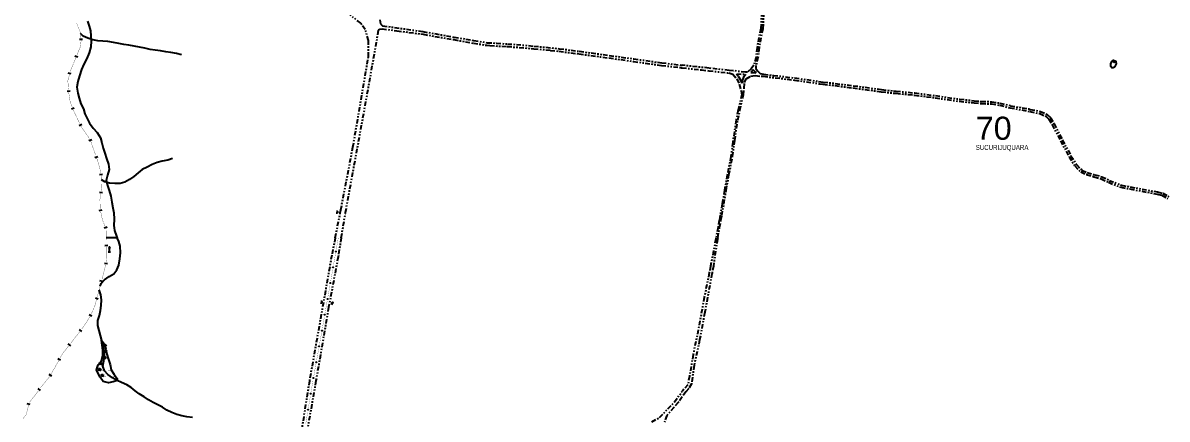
# Model space of a CAD drawing. Extents: x 211453 to 215163, y 4877397 to 4881305.
# Drawn here: x 212096 to 213237, y 4878878 to 4879273 of the extents above; entities that cross this region are included whole.
import ezdxf

# ---------------------------------------------------------------- set-up
doc = ezdxf.new("R2010")
doc.units = 0
doc.header["$LTSCALE"] = 1.5
doc.header["$MEASUREMENT"] = 0
for name, pattern in [('TRACO_00', [10, -10]), ('TRACO_13', [8, 5, -1, 1, -1]), ('TRACO_25', [8, 3, -1, 1, -1, 1, -1])]:
    doc.linetypes.add(name, pattern=pattern)
for name, color, linetype in [('HD-ALAGADO-BREJO', 170, 'CONTINUOUS'), ('HD-CURSO-INTER', 170, 'CONTINUOUS'), ('HD-HACH-HIDROG', 160, 'CONTINUOUS'), ('HD-LAGOS-PERENE', 170, 'CONTINUOUS'), ('HD-TXT-PERENE', 170, 'CONTINUOUS'), ('LM-LIM-SETORES-BAIRROS', 250, 'CONTINUOUS'), ('LM-TXT-LSB', 7, 'CONTINUOUS'), ('SV-EIXO-RUA-N-PAV', 6, 'CONTINUOUS'), ('SV-PONTE-BUEIRO', 251, 'CONTINUOUS'), ('SV-RUA-NAO-PAV', 7, 'CONTINUOUS')]:
    doc.layers.add(name, color=color, linetype=linetype)
doc.styles.add('ARIAL', font='ARIAL.SHX')
doc.styles.add('SWIS', font='swissko.ttf')

# ---------------------------------------------------------------- blocks, each defined once
blk = doc.blocks.new('COD035', base_point=(212390.061183, 4880219.475751))
at = {"layer": 'HD-TXT-PERENE'}
for p, q in [((212390.061183, 4880219.881482), (212391.561183, 4880219.881482)), ((212390.061183, 4880219.481482), (212396.061183, 4880219.481482)), ((212390.061183, 4880219.081482), (212391.561183, 4880219.081482))]:
    blk.add_line(p, q, dxfattribs=at)
blk.add_lwpolyline([(212394.261183, 4880218.881482), (212396.061183, 4880219.481482), (212394.261183, 4880220.081482)], dxfattribs=at)
blk = doc.blocks.new('*X2')
at = {"layer": 'HD-HACH-HIDROG', "const_width": 0.13}
for points in [[(213180.526186, 4879232.408774), (213185.598257, 4879232.408824)], [(213180.578819, 4879230.408741), (213184.850619, 4879230.408784)], [(213181.245584, 4879234.408814), (213185.446264, 4879234.408856)]]:
    blk.add_lwpolyline(points, dxfattribs=at)
blk = doc.blocks.new('*X3')
at = {"layer": 'HD-ALAGADO-BREJO', "const_width": 0.13}
for points in [[(212174.334322, 4878956.476755), (212174.695968, 4878956.476759)], [(212175.155623, 4878950.47673), (212176.155623, 4878950.477002)], [(212175.585675, 4878944.476702), (212176.585675, 4878944.476934)], [(212176.155623, 4878950.477002), (212177.155623, 4878950.477274)], [(212176.585675, 4878944.476934), (212178.585675, 4878944.477398)], [(212177.155623, 4878950.477274), (212177.87039, 4878950.476758)], [(212178.585675, 4878944.477398), (212179.307988, 4878944.476739)], [(212170.816612, 4878932.476588), (212171.816612, 4878932.476718)], [(212171.816612, 4878932.476718), (212176.816612, 4878932.477367)], [(212174.755376, 4878938.47666), (212175.755376, 4878938.47684)], [(212175.755376, 4878938.47684), (212180.755376, 4878938.477739)], [(212181.816612, 4878932.478016), (212182.759586, 4878932.476708)], [(212169.753786, 4878926.476544), (212170.753786, 4878926.476661)], [(212170.753786, 4878926.476661), (212175.753786, 4878926.477245)], [(212172.676646, 4878920.476541), (212173.676646, 4878920.476653)], [(212173.676646, 4878920.476653), (212178.676646, 4878920.477217)], [(212180.753786, 4878926.477829), (212183.753786, 4878926.47818)], [(212183.676646, 4878920.47778), (212187.676646, 4878920.478231)], [(212183.753786, 4878926.47818), (212184.517702, 4878926.476692)], [(212187.676646, 4878920.478231), (212188.559519, 4878920.4767)]]:
    blk.add_lwpolyline(points, dxfattribs=at)
at = {"layer": 'HD-ALAGADO-BREJO'}
for points in [[(212177.655623, 4878950.47741), (212176.155012, 4878952.727002)], [(212178.085675, 4878944.477282), (212176.585153, 4878946.726934)], [(212177.655623, 4878950.47741), (212177.654808, 4878953.477409)], [(212177.655623, 4878950.47741), (212179.155012, 4878952.727817)], [(212178.085675, 4878944.477282), (212178.084979, 4878947.477282)], [(212178.085675, 4878944.477282), (212179.585153, 4878946.72763)], [(212173.316612, 4878932.476913), (212171.81632, 4878934.726718)], [(212173.316612, 4878932.476913), (212173.316223, 4878935.476913)], [(212173.316612, 4878932.476913), (212174.81632, 4878934.727107)], [(212177.255376, 4878938.47711), (212175.754971, 4878940.72684)], [(212177.255376, 4878938.47711), (212177.254836, 4878941.47711)], [(212177.255376, 4878938.47711), (212178.754971, 4878940.72738)], [(212172.253786, 4878926.476837), (212170.753523, 4878928.726661)], [(212172.253786, 4878926.476837), (212172.253435, 4878929.476837)], [(212172.253786, 4878926.476837), (212173.753523, 4878928.727012)], [(212175.176646, 4878920.476822), (212173.676393, 4878922.726653)], [(212175.176646, 4878920.476822), (212175.176308, 4878923.476822)], [(212175.176646, 4878920.476822), (212176.676393, 4878922.726991)]]:
    blk.add_lwpolyline(points, dxfattribs=at)
blk = doc.blocks.new('COD120', base_point=(212409.649267, 4879084.643205))
at = {"layer": 'SV-PONTE-BUEIRO'}
blk.add_lwpolyline([(212408.649267, 4879083.243205), (212408.649267, 4879083.826538), (212408.649267, 4879083.914038), (212408.732601, 4879084.147372), (212408.899267, 4879084.409872), (212409.149267, 4879084.555705), (212409.482601, 4879084.643205), (212409.815934, 4879084.643205), (212410.149267, 4879084.555705), (212410.399267, 4879084.409872), (212410.565934, 4879084.147372), (212410.649267, 4879083.914038), (212410.649267, 4879083.826538), (212410.649267, 4879083.243205)], dxfattribs=at)

msp = doc.modelspace()

# ---------------------------------------------------------------- linework, layer by layer
at = {"layer": 'HD-ALAGADO-BREJO', "linetype": 'TRACO_00'}
for points in [[(212160.256846, 4879274.941432, 6.731664), (212161.807212, 4879270.126661, 6.69107), (212163.107944, 4879265.251662, 6.69107), (212163.679709, 4879260.26595, 6.69107), (212163.762222, 4879255.099836, 6.69107), (212163.465521, 4879249.383714, 6.69107), (212161.890656, 4879243.426375, 6.69107), (212159.566552, 4879237.947867, 6.69107), (212156.603471, 4879232.138905, 6.69107), (212154.229302, 4879226.920152, 6.69107), (212152.215229, 4879220.562628, 6.69107), (212150.680173, 4879214.875134, 6.69107), (212149.634467, 4879209.178181, 6.69107), (212150.526295, 4879203.223529, 6.741813), (212151.976912, 4879198.178818, 6.741813), (212153.717349, 4879192.724724, 6.823002), (212156.286487, 4879187.641261, 6.823002), (212157.467476, 4879182.576271, 6.823002), (212159.956518, 4879177.892427, 6.823002), (212162.365663, 4879173.218489, 6.823002), (212165.993291, 4879168.316047, 6.823002), (212169.900164, 4879164.163359, 6.823002), (212173.038721, 4879158.720781, 6.823002), (212174.609097, 4879153.836083, 6.823002), (212175.750311, 4879148.431299, 6.823002), (212177.390634, 4879143.466736, 6.823002), (212179.280763, 4879138.222651, 6.823002), (212181.021367, 4879132.4388, 6.823002), (212181.882962, 4879127.023719, 6.823002), (212180.297846, 4879121.585987, 6.823002), (212178.682705, 4879116.278126, 6.823002), (212180.21318, 4879111.303451, 6.823002), (212182.003271, 4879106.399007, 6.883894), (212183.344431, 4879100.57475, 7.06657), (212184.645766, 4879094.510625, 7.076719), (212185.65716, 4879089.095708, 7.06657), (212186.358751, 4879084.110136, 7.06657), (212186.68161, 4879077.625254, 7.06657), (212186.534993, 4879071.349706, 7.06657), (212186.851466, 4879069.141241, 7.06657), (212187.256582, 4879066.314194, 7.06657), (212189.246821, 4879060.59057, 7.06657), (212189.812448, 4879059.203716, 7.06657), (212178.936224, 4879059.203716, 7.06657)], [(212172.705712, 4879010.767204, 7.06657), (212173.901313, 4879013.458477, 7.06657), (212177.174971, 4879017.309216, 7.06657), (212181.937014, 4879020.412128, 7.06657), (212186.479585, 4879023.055138, 7.06657), (212189.563437, 4879027.025583, 7.06657), (212191.5084, 4879031.814184, 7.06657), (212192.623775, 4879037.980868, 7.06657), (212193.249749, 4879044.256939, 7.06657), (212192.916949, 4879050.651876, 7.06657), (212191.336622, 4879055.466614, 7.06657), (212189.812448, 4879059.203716, 7.06657), (212178.936224, 4879059.203716, 7.06657)]]:
    msp.add_polyline3d(points, dxfattribs=at)
msp.add_polyline3d([(212171.468489, 4878922.616119, 6.805542), (212169.238837, 4878927.635883, 6.805542), (212170.829363, 4878932.515709, 6.805542), (212174.179889, 4878936.425601, 6.805542), (212175.630435, 4878941.595413, 6.805542), (212175.5509, 4878946.715204, 6.805542), (212174.981367, 4878952.134976, 6.805542), (212174.23179, 4878957.164762, 6.805542), (212177.031551, 4878953.014971, 6.805542), (212178.611193, 4878948.235188, 6.805542), (212179.580763, 4878943.005415, 6.805542), (212181.150371, 4878937.855646, 6.805542), (212182.679987, 4878932.825873, 6.805542), (212183.899559, 4878927.476108, 6.805542), (212186.769279, 4878922.836338, 6.805542), (212189.819064, 4878918.816546, 6.805542), (212189.768893, 4878916.97662, 6.805542), (212185.95857, 4878915.536622, 6.805542), (212181.008224, 4878914.476591, 6.805542), (212175.868097, 4878915.906457, 6.805542), (212172.908328, 4878920.066244, 6.805542)], close=True, dxfattribs=at)
at = {"layer": 'HD-CURSO-INTER', "linetype": 'TRACO_13'}
for points in [[(212253.948221, 4879241.608084, 10.54756), (212248.84452, 4879242.671738, 10.47652), (212243.361322, 4879243.74497, 10.212654), (212238.177906, 4879244.458794, 10.029979), (212233.044336, 4879245.342547, 9.94879), (212227.741085, 4879246.046248, 9.898046), (212222.56759, 4879246.889987, 9.725518), (212217.383904, 4879248.133421, 9.654478), (212212.080537, 4879249.066953, 9.522546), (212206.846975, 4879250.200413, 9.451505), (212201.52371, 4879250.984033, 9.248531), (212196.420166, 4879251.737915, 9.015113), (212191.476317, 4879252.671838, 8.57872), (212186.063021, 4879253.75514, 8.061138), (212180.509998, 4879254.668414, 7.330435), (212175.496597, 4879254.902775, 6.91434), (212170.423221, 4879255.246991, 6.406907), (212165.539175, 4879256.41081, 6.406907), (212160.704844, 4879258.004368, 6.092299), (212155.980158, 4879260.007744, 6.011109), (212153.398965, 4879262.702389, 5.737096)], [(212245.04263, 4879138.244337, 8.416342), (212240.199974, 4879136.560295, 8.375747), (212234.807675, 4879135.625103, 8.193071), (212229.635309, 4879134.240481, 7.990098), (212224.822897, 4879131.996882, 7.908909), (212219.880775, 4879129.523312, 7.74653), (212214.708901, 4879127.169403, 7.452219), (212210.596053, 4879123.937294, 7.279692), (212206.553299, 4879120.335533, 7.06657), (212202.010905, 4879117.342779, 6.91434), (212197.548272, 4879114.609922, 6.91434), (212192.655562, 4879113.165649, 6.833151), (212187.452567, 4879113.100024, 6.853448), (212182.309183, 4879113.644016, 6.427205), (212177.455036, 4879114.92778, 6.122745), (212174.315897, 4879117.005162, 5.92992)], [(212265.049284, 4878879.899243, 9.010795), (212259.399058, 4878880.529133, 8.86982), (212254.248888, 4878881.499017, 8.809402), (212249.25877, 4878882.948884, 8.678496), (212244.168694, 4878884.918729, 8.628148), (212239.378668, 4878887.268562, 8.527452), (212235.168727, 4878890.21838, 8.346198), (212230.288701, 4878892.61821, 8.27571), (212225.588671, 4878894.868049, 8.265641), (212220.998695, 4878897.657868, 8.215293), (212216.75874, 4878900.47769, 7.933342), (212211.858773, 4878903.527494, 7.752089), (212207.688829, 4878906.437314, 7.742019), (212203.878958, 4878909.937115, 7.590974), (212199.608988, 4878912.606944, 7.530556), (212194.298915, 4878914.726779, 7.228467), (212189.768893, 4878916.97662, 7.077422), (212184.99888, 4878919.456449, 7.067352), (212180.668961, 4878922.716252, 7.067352), (212177.039113, 4878926.36605, 7.067352), (212175.589489, 4878931.27583, 7.057283), (212176.510007, 4878936.435635, 7.057283), (212177.290516, 4878941.565439, 7.057283), (212176.830975, 4878946.835218, 7.057283), (212175.501352, 4878951.685002, 7.057283), (212174.651766, 4878956.674788, 7.037143), (212173.192166, 4878961.844557, 7.037143), (212171.862549, 4878966.764337, 7.037143), (212170.502934, 4878971.714117, 7.037143), (212170.613406, 4878976.813912, 7.037143), (212172.153927, 4878981.663738, 7.037143), (212173.184429, 4878986.583555, 7.037143), (212173.924942, 4878991.773355, 7.037143), (212174.225454, 4878997.20314, 7.037143), (212173.46589, 4879002.392919, 7.037143), (212171.841471, 4879007.376721, 7.037143)]]:
    msp.add_polyline3d(points, dxfattribs=at)
at = {"layer": 'HD-LAGOS-PERENE', "linetype": 'Continuous'}
for points in [[(213182.946505, 4879228.408732, 14.607833), (213181.476629, 4879228.629213, 14.502671), (213180.594704, 4879229.805114, 14.502671), (213180.52121, 4879232.597879, 14.502671), (213181.403136, 4879234.802693, 14.502671), (213183.166987, 4879236.272569, 14.502671), (213185.371801, 4879235.023174, 14.502671), (213185.665776, 4879232.597879, 14.502671), (213184.930838, 4879230.540052, 14.502671), (213184.122406, 4879229.217164, 14.502671)], [(213183.681444, 4879234.949681, 14.502671), (213184.489875, 4879234.288236, 14.502671), (213183.901925, 4879233.700286, 14.502671), (213183.313974, 4879234.508718, 14.502671)]]:
    msp.add_polyline3d(points, close=True, dxfattribs=at)
at = {"layer": 'LM-LIM-SETORES-BAIRROS', "const_width": 0.25}
for points in [[(212150.184601, 4879270.653794), (212149.49403, 4879272.955697)], [(212150.41967, 4879270.105301), (212150.184601, 4879270.653794)], [(212153.361878, 4879263.240149), (212150.41967, 4879270.105301)], [(212153.398407, 4879262.71047), (212153.361878, 4879263.240149)], [(212153.673616, 4879258.719949), (212153.398407, 4879262.71047)], [(212153.097105, 4879249.471951), (212153.783519, 4879254.734458)], [(212153.783519, 4879254.734458), (212153.891424, 4879255.561731)], [(212153.891424, 4879255.561731), (212153.880022, 4879255.727058)], [(212149.831132, 4879241.415885), (212152.836773, 4879248.829799)], [(212152.836773, 4879248.829799), (212153.097105, 4879249.471951)], [(212143.300502, 4879225.642378), (212148.695409, 4879238.639198)], [(212140.652772, 4879215.581002), (212142.300863, 4879221.843749)], [(212143.064343, 4879224.744973), (212143.300502, 4879225.642378)], [(212140.689671, 4879215.058274), (212140.652772, 4879215.581002)], [(212141.252975, 4879207.078131), (212140.689671, 4879215.058274)], [(212143.035729, 4879194.266773), (212141.485017, 4879204.087949)], [(212143.057202, 4879194.213807), (212143.035729, 4879194.266773)], [(212144.935728, 4879189.580111), (212143.057202, 4879194.213807)], [(212147.007325, 4879184.470171), (212146.062843, 4879186.799893)], [(212147.215078, 4879184.030694), (212147.007325, 4879184.470171)], [(212152.343633, 4879173.181827), (212147.215078, 4879184.030694)], [(212153.891424, 4879169.907654), (212153.625772, 4879170.46961)], [(212154.1078, 4879169.597201), (212153.891424, 4879169.907654)], [(212159.981204, 4879161.170144), (212154.1078, 4879169.597201)], [(212160.393687, 4879160.570169), (212159.981204, 4879161.170144)], [(212162.093273, 4879158.098043), (212160.393687, 4879160.570169)], [(212168.425363, 4879141.296208), (212163.422999, 4879155.437507)], [(212169.777806, 4879137.472957), (212169.425836, 4879138.467948)], [(212170.051744, 4879136.568961), (212169.777806, 4879137.472957)], [(212172.425536, 4879128.735447), (212170.051744, 4879136.568961)], [(212172.576986, 4879127.934929), (212172.425536, 4879128.735447)], [(212173.320552, 4879124.004648), (212172.576986, 4879127.934929)], [(212174.278947, 4879118.938845), (212173.878227, 4879121.056937)], [(212174.295078, 4879118.094664), (212174.278947, 4879118.938845)], [(212174.477527, 4879108.546503), (212174.295078, 4879118.094664)], [(212172.624116, 4879097.293649), (212173.591798, 4879103.168861)], [(212174.079347, 4879106.128979), (212174.404379, 4879108.10239)], [(212174.404379, 4879108.10239), (212174.477527, 4879108.546503)], [(212172.625316, 4879097.248035), (212172.624116, 4879097.293649)], [(212172.862077, 4879088.25115), (212172.625316, 4879097.248035)], [(212175.271846, 4879076.508966), (212173.318579, 4879085.29867)], [(212175.660788, 4879075.592176), (212175.271846, 4879076.508966)], [(212177.613537, 4879070.989267), (212175.660788, 4879075.592176)], [(212178.978669, 4879067.771456), (212178.785186, 4879068.227522)], [(212178.936224, 4879059.194576), (212178.976172, 4879067.266873)], [(212178.952618, 4879058.267116), (212178.936224, 4879059.194576)], [(212179.040985, 4879053.267897), (212178.952618, 4879058.267116)], [(212178.976172, 4879067.266873), (212178.978669, 4879067.771456)], [(212179.266007, 4879040.537605), (212179.094005, 4879050.268366)], [(212178.78909, 4879035.291519), (212179.241769, 4879040.270985)], [(212179.241769, 4879040.270985), (212179.266007, 4879040.537605)], [(212175.464742, 4879020.580963), (212178.420128, 4879032.320415)], [(212170.626768, 4879002.611346), (212172.779858, 4879011.058084)], [(212172.779858, 4879011.058084), (212172.87297, 4879011.42337)], [(212172.87297, 4879011.42337), (212173.859604, 4879014.909475)], [(212174.676571, 4879017.796093), (212175.221216, 4879019.720505)], [(212175.221216, 4879019.720505), (212175.464742, 4879020.580963)], [(212170.034385, 4879000.406367), (212170.553298, 4879002.337876)], [(212170.553298, 4879002.337876), (212170.626768, 4879002.611346)], [(212164.123079, 4878983.464509), (212167.395526, 4878990.764584)], [(212167.395526, 4878990.764584), (212167.516642, 4878991.034766)], [(212167.516642, 4878991.034766), (212169.256016, 4878997.509102)], [(212156.803986, 4878971.25091), (212162.85566, 4878980.748676)], [(212152.138797, 4878965.030658), (212152.761125, 4878965.860428)], [(212154.561125, 4878968.260428), (212156.361125, 4878970.660428)], [(212156.361125, 4878970.660428), (212156.803986, 4878971.25091)], [(212143.514794, 4878954.049495), (212144.131102, 4878954.837)], [(212144.131102, 4878954.837), (212144.536267, 4878955.35471)], [(212144.536267, 4878955.35471), (212151.543966, 4878964.2736)], [(212151.543966, 4878964.2736), (212152.138797, 4878965.030658)], [(212133.037071, 4878939.468858), (212134.957116, 4878942.977907)], [(212134.957116, 4878942.977907), (212135.205889, 4878943.432561)], [(212135.205889, 4878943.432561), (212141.665869, 4878951.68698)], [(212126.134688, 4878927.104399), (212130.15599, 4878934.205848)], [(212130.15599, 4878934.205848), (212130.195131, 4878934.274968)], [(212130.195131, 4878934.274968), (212131.597036, 4878936.837071)], [(212113.348615, 4878909.653137), (212122.125636, 4878920.380608)], [(212122.125636, 4878920.380608), (212122.678993, 4878921.056932)], [(212122.678993, 4878921.056932), (212122.74158, 4878921.166459)], [(212124.229996, 4878923.771188), (212125.718413, 4878926.375918)], [(212125.718413, 4878926.375918), (212126.134688, 4878927.104399)], [(212113.269442, 4878909.538337), (212113.348615, 4878909.653137)], [(212102.403484, 4878895.199178), (212109.860221, 4878904.60115)], [(212109.860221, 4878904.60115), (212109.892919, 4878904.642378)], [(212109.892919, 4878904.642378), (212111.566243, 4878907.068698)], [(212099.007478, 4878882.698712), (212100.826725, 4878889.47954)], [(212100.826725, 4878889.47954), (212100.908111, 4878889.782888)], [(212100.908111, 4878889.782888), (212101.47089, 4878892.409191)], [(212095.938653, 4878878.777435), (212098.403886, 4878881.927455)], [(212098.403886, 4878881.927455), (212099.007478, 4878882.698712)]]:
    msp.add_lwpolyline(points, dxfattribs=at)
at = {"layer": 'LM-LIM-SETORES-BAIRROS'}
for points in [[(212155.307665, 4879256.827891), (212152.314774, 4879256.621485)], [(212150.464174, 4879238.987723), (212147.693399, 4879240.137856)], [(212144.005968, 4879222.429084), (212141.104745, 4879223.192564)], [(212142.890078, 4879205.188715), (212139.897524, 4879204.977476)], [(212147.077247, 4879188.29019), (212144.297029, 4879187.163075)], [(212154.554501, 4879172.014752), (212151.842284, 4879170.732613)], [(212164.503638, 4879156.880497), (212161.675378, 4879155.880024)], [(212170.506475, 4879139.910938), (212167.678215, 4879138.910465)], [(212175.166191, 4879122.318345), (212172.21848, 4879121.76067)], [(212175.234373, 4879103.911792), (212172.274255, 4879104.399341)], [(212174.565929, 4879086.600253), (212171.637368, 4879085.949462)], [(212179.775509, 4879069.733928), (212177.013764, 4879068.562279)], [(212180.576097, 4879051.29472), (212177.576566, 4879051.2417)], [(212180.101858, 4879033.163929), (212177.114179, 4879033.435537)], [(212175.575235, 4879015.463197), (212172.688617, 4879016.280164)], [(212170.964105, 4878998.085672), (212168.06684, 4878998.864042)], [(212164.673731, 4878981.025907), (212161.936203, 4878982.253075)], [(212154.561125, 4878965.760428), (212152.161125, 4878967.560428)], [(212143.463435, 4878951.550023), (212141.10092, 4878953.398947)], [(212133.392941, 4878936.994316), (212130.761154, 4878938.434351)], [(212124.540083, 4878921.290494), (212121.935354, 4878922.778911)], [(212113.368796, 4878907.040312), (212110.899157, 4878908.743511)], [(212103.147123, 4878893.0727), (212100.213716, 4878893.701287)]]:
    msp.add_lwpolyline(points, dxfattribs=at)
at = {"layer": 'SV-EIXO-RUA-N-PAV', "const_width": 0.18}
for points in [[(212410.287856, 4879059.205071), (212408.220815, 4879047.384439)], [(212407.531802, 4879043.444229), (212405.464761, 4879031.623596)], [(212404.775747, 4879027.683386), (212403.053213, 4879017.832859)], [(212402.007116, 4879011.924756), (212399.914231, 4879000.108673)], [(212403.025535, 4879017.674578), (212402.704745, 4879015.863451)], [(212403.053213, 4879017.832859), (212403.025535, 4879017.674578)], [(212399.216602, 4878996.169978), (212397.123716, 4878984.353895)], [(212396.426088, 4878980.4152), (212394.333202, 4878968.599117)], [(212393.239033, 4878962.421619), (212391.522631, 4878952.847913)], [(212393.286759, 4878962.691075), (212393.239033, 4878962.421619)], [(212393.635574, 4878964.660422), (212393.286759, 4878962.691075)], [(212390.816754, 4878948.910688), (212388.699124, 4878937.099014)], [(212387.993247, 4878933.16179), (212385.875616, 4878921.350116)], [(212384.064187, 4878911.246369), (212383.12514, 4878905.588611)], [(212384.110924, 4878911.507054), (212384.064187, 4878911.246369)], [(212385.169739, 4878917.412891), (212384.110924, 4878911.507054)], [(212382.4702, 4878901.642593), (212380.505378, 4878889.804541)], [(212379.850437, 4878885.858524), (212377.885615, 4878874.020472)]]:
    msp.add_lwpolyline(points, dxfattribs=at)
at = {"layer": 'SV-EIXO-RUA-N-PAV'}
for points in [[(212408.009493, 4879045.536905), (212408.038167, 4879045.497284), (212408.054708, 4879045.457368), (212408.058923, 4879045.420105), (212408.054061, 4879045.386206), (212408.045181, 4879045.352085), (212408.028638, 4879045.31966), (212408.002306, 4879045.287739), (212407.962762, 4879045.258696), (212407.920758, 4879045.244438), (212407.884447, 4879045.238352), (212407.848807, 4879045.241386), (212407.815806, 4879045.250568), (212407.782692, 4879045.268866), (212407.750604, 4879045.295867), (212407.722363, 4879045.336336), (212407.706414, 4879045.37558), (212407.703284, 4879045.411729), (212407.706562, 4879045.44754), (212407.716045, 4879045.482266), (212407.732467, 4879045.514001), (212407.759711, 4879045.546261), (212407.800024, 4879045.573605), (212407.838983, 4879045.589959), (212407.875079, 4879045.593596), (212407.910262, 4879045.589575), (212407.944593, 4879045.581085), (212407.97788, 4879045.565813), (212408.009493, 4879045.536905)], [(212405.253438, 4879029.776062), (212405.282112, 4879029.736441), (212405.298654, 4879029.696525), (212405.302868, 4879029.659262), (212405.298006, 4879029.625363), (212405.289126, 4879029.591242), (212405.272583, 4879029.558817), (212405.246251, 4879029.526896), (212405.206708, 4879029.497853), (212405.164704, 4879029.483596), (212405.128393, 4879029.477509), (212405.092753, 4879029.480544), (212405.059751, 4879029.489726), (212405.026638, 4879029.508023), (212404.994549, 4879029.535024), (212404.966308, 4879029.575494), (212404.950359, 4879029.614737), (212404.94723, 4879029.650887), (212404.950507, 4879029.686697), (212404.95999, 4879029.721423), (212404.976412, 4879029.753159), (212405.003656, 4879029.785418), (212405.043969, 4879029.812763), (212405.082929, 4879029.829116), (212405.119025, 4879029.832753), (212405.154208, 4879029.828732), (212405.188538, 4879029.820242), (212405.221825, 4879029.80497), (212405.253438, 4879029.776062)], [(212402.489383, 4879014.016383), (212402.51797, 4879013.976699), (212402.534424, 4879013.936747), (212402.538557, 4879013.899475), (212402.533621, 4879013.865587), (212402.524666, 4879013.831486), (212402.508053, 4879013.799097), (212402.481651, 4879013.767233), (212402.442044, 4879013.738277), (212402.400009, 4879013.724111), (212402.363684, 4879013.718104), (212402.328051, 4879013.721217), (212402.295069, 4879013.730471), (212402.261996, 4879013.748841), (212402.229967, 4879013.775912), (212402.201814, 4879013.816443), (212402.185952, 4879013.855721), (212402.182901, 4879013.891878), (212402.186257, 4879013.927681), (212402.195816, 4879013.962386), (212402.212307, 4879013.994085), (212402.239622, 4879014.026285), (212402.279994, 4879014.053542), (212402.318989, 4879014.06981), (212402.355093, 4879014.073368), (212402.390268, 4879014.06927), (212402.42458, 4879014.060705), (212402.457833, 4879014.04536), (212402.489383, 4879014.016383)], [(212399.698869, 4878998.261605), (212399.727456, 4878998.221921), (212399.74391, 4878998.181969), (212399.748043, 4878998.144697), (212399.743107, 4878998.110809), (212399.734152, 4878998.076708), (212399.717538, 4878998.044319), (212399.691137, 4878998.012455), (212399.651529, 4878997.983499), (212399.609494, 4878997.969333), (212399.57317, 4878997.963326), (212399.537537, 4878997.966439), (212399.504555, 4878997.975693), (212399.471482, 4878997.994063), (212399.439453, 4878998.021134), (212399.4113, 4878998.061665), (212399.395438, 4878998.100943), (212399.392387, 4878998.1371), (212399.395742, 4878998.172903), (212399.405302, 4878998.207608), (212399.421793, 4878998.239307), (212399.449108, 4878998.271507), (212399.48948, 4878998.298764), (212399.528475, 4878998.315032), (212399.564579, 4878998.31859), (212399.599753, 4878998.314492), (212399.634065, 4878998.305927), (212399.667319, 4878998.290582), (212399.698869, 4878998.261605)], [(212396.908354, 4878982.506827), (212396.936941, 4878982.467143), (212396.953396, 4878982.427191), (212396.957528, 4878982.389919), (212396.952592, 4878982.356031), (212396.943638, 4878982.32193), (212396.927024, 4878982.289541), (212396.900622, 4878982.257677), (212396.861015, 4878982.228721), (212396.81898, 4878982.214555), (212396.782656, 4878982.208548), (212396.747023, 4878982.211661), (212396.714041, 4878982.220915), (212396.680968, 4878982.239285), (212396.648939, 4878982.266356), (212396.620786, 4878982.306887), (212396.604923, 4878982.346165), (212396.601872, 4878982.382322), (212396.605228, 4878982.418125), (212396.614788, 4878982.45283), (212396.631279, 4878982.484529), (212396.658593, 4878982.516729), (212396.698966, 4878982.543986), (212396.737961, 4878982.560254), (212396.774065, 4878982.563812), (212396.809239, 4878982.559714), (212396.843551, 4878982.551149), (212396.876805, 4878982.535804), (212396.908354, 4878982.506827)], [(212394.11784, 4878966.752049), (212394.146427, 4878966.712365), (212394.162881, 4878966.672413), (212394.167014, 4878966.635141), (212394.162078, 4878966.601253), (212394.153124, 4878966.567152), (212394.13651, 4878966.534763), (212394.110108, 4878966.502899), (212394.070501, 4878966.473943), (212394.028466, 4878966.459777), (212393.992142, 4878966.45377), (212393.956508, 4878966.456883), (212393.923527, 4878966.466137), (212393.890454, 4878966.484507), (212393.858424, 4878966.511578), (212393.830272, 4878966.552109), (212393.814409, 4878966.591387), (212393.811358, 4878966.627544), (212393.814714, 4878966.663347), (212393.824273, 4878966.698052), (212393.840765, 4878966.729751), (212393.868079, 4878966.761951), (212393.908452, 4878966.789208), (212393.947447, 4878966.805476), (212393.983551, 4878966.809034), (212394.018725, 4878966.804936), (212394.053037, 4878966.796371), (212394.08629, 4878966.781026), (212394.11784, 4878966.752049)], [(212391.303401, 4878951.0013), (212391.331905, 4878950.961557), (212391.348275, 4878950.92157), (212391.35233, 4878950.88429), (212391.347323, 4878950.850412), (212391.338297, 4878950.81633), (212391.321616, 4878950.783975), (212391.295147, 4878950.752167), (212391.255479, 4878950.723294), (212391.213415, 4878950.709216), (212391.177078, 4878950.703286), (212391.141451, 4878950.706473), (212391.108489, 4878950.715796), (212391.075455, 4878950.734235), (212391.043482, 4878950.761373), (212391.015414, 4878950.801963), (212390.999634, 4878950.841275), (212390.996659, 4878950.877437), (212391.00009, 4878950.913233), (212391.009722, 4878950.947918), (212391.026279, 4878950.979583), (212391.053661, 4878951.011725), (212391.094091, 4878951.038897), (212391.13312, 4878951.055084), (212391.169231, 4878951.058566), (212391.204397, 4878951.054395), (212391.238691, 4878951.045758), (212391.271912, 4878951.030343), (212391.303401, 4878951.0013)], [(212388.479893, 4878935.252402), (212388.508397, 4878935.212658), (212388.524768, 4878935.172672), (212388.528822, 4878935.135391), (212388.523815, 4878935.101513), (212388.514789, 4878935.067431), (212388.498108, 4878935.035077), (212388.471639, 4878935.003269), (212388.431972, 4878934.974396), (212388.389907, 4878934.960318), (212388.35357, 4878934.954387), (212388.317944, 4878934.957574), (212388.284982, 4878934.966897), (212388.251947, 4878934.985336), (212388.219974, 4878935.012474), (212388.191907, 4878935.053064), (212388.176126, 4878935.092376), (212388.173151, 4878935.128539), (212388.176582, 4878935.164335), (212388.186214, 4878935.19902), (212388.202772, 4878935.230685), (212388.230154, 4878935.262827), (212388.270583, 4878935.289999), (212388.309612, 4878935.306185), (212388.345723, 4878935.309668), (212388.380889, 4878935.305496), (212388.415183, 4878935.296859), (212388.448404, 4878935.281445), (212388.479893, 4878935.252402)], [(212385.656386, 4878919.503503), (212385.684889, 4878919.46376), (212385.70126, 4878919.423773), (212385.705315, 4878919.386493), (212385.700308, 4878919.352615), (212385.691282, 4878919.318532), (212385.6746, 4878919.286178), (212385.648132, 4878919.25437), (212385.608464, 4878919.225497), (212385.5664, 4878919.211419), (212385.530063, 4878919.205489), (212385.494436, 4878919.208676), (212385.461474, 4878919.217999), (212385.428439, 4878919.236438), (212385.396467, 4878919.263576), (212385.368399, 4878919.304166), (212385.352619, 4878919.343478), (212385.349644, 4878919.37964), (212385.353074, 4878919.415436), (212385.362706, 4878919.450121), (212385.379264, 4878919.481786), (212385.406646, 4878919.513928), (212385.447075, 4878919.5411), (212385.486104, 4878919.557287), (212385.522216, 4878919.560769), (212385.557381, 4878919.556598), (212385.591675, 4878919.547961), (212385.624897, 4878919.532546), (212385.656386, 4878919.503503)], [(212382.92979, 4878903.739319), (212382.958805, 4878903.699947), (212382.975691, 4878903.660176), (212382.980227, 4878903.622951), (212382.975658, 4878903.589011), (212382.967074, 4878903.554815), (212382.950812, 4878903.522248), (212382.924756, 4878903.4901), (212382.885465, 4878903.460717), (212382.843586, 4878903.446097), (212382.807329, 4878903.439697), (212382.771664, 4878903.442423), (212382.738584, 4878903.45132), (212382.705314, 4878903.46933), (212382.672993, 4878903.496053), (212382.644404, 4878903.536277), (212382.628117, 4878903.575381), (212382.624674, 4878903.611503), (212382.627642, 4878903.64734), (212382.636825, 4878903.682146), (212382.652973, 4878903.714023), (212382.679937, 4878903.746516), (212382.720012, 4878903.774208), (212382.758828, 4878903.790898), (212382.794891, 4878903.794846), (212382.830108, 4878903.79113), (212382.864511, 4878903.782936), (212382.897929, 4878903.767953), (212382.92979, 4878903.739319)], [(212380.310028, 4878887.95525), (212380.339043, 4878887.915878), (212380.355929, 4878887.876106), (212380.360465, 4878887.838881), (212380.355896, 4878887.804941), (212380.347311, 4878887.770745), (212380.331049, 4878887.738179), (212380.304994, 4878887.706031), (212380.265703, 4878887.676648), (212380.223824, 4878887.662027), (212380.187566, 4878887.655628), (212380.151901, 4878887.658354), (212380.118822, 4878887.66725), (212380.085552, 4878887.685261), (212380.053231, 4878887.711984), (212380.024641, 4878887.752208), (212380.008354, 4878887.791312), (212380.004912, 4878887.827433), (212380.00788, 4878887.863271), (212380.017063, 4878887.898077), (212380.03321, 4878887.929953), (212380.060174, 4878887.962447), (212380.100249, 4878887.990139), (212380.139066, 4878888.006829), (212380.175129, 4878888.010777), (212380.210346, 4878888.007061), (212380.244748, 4878887.998867), (212380.278166, 4878887.983883), (212380.310028, 4878887.95525)]]:
    msp.add_lwpolyline(points, close=True, dxfattribs=at)
for points in [[(212407.716045, 4879045.482266), (212407.706414, 4879045.37558)], [(212407.724134, 4879045.493749), (212407.715012, 4879045.362362)], [(212407.732467, 4879045.514001), (212407.722363, 4879045.336336)], [(212407.747484, 4879045.524297), (212407.737362, 4879045.323823)], [(212407.759711, 4879045.546261), (212407.750604, 4879045.295867)], [(212407.780713, 4879045.555887), (212407.766668, 4879045.285453)], [(212407.800024, 4879045.573605), (212407.782692, 4879045.268866)], [(212407.818143, 4879045.579817), (212407.79903, 4879045.264557)], [(212407.838983, 4879045.589959), (212407.815806, 4879045.250568)], [(212407.855676, 4879045.588491), (212407.832332, 4879045.249037)], [(212407.875079, 4879045.593596), (212407.848807, 4879045.241386)], [(212407.891798, 4879045.589101), (212407.864356, 4879045.242051)], [(212407.910262, 4879045.589575), (212407.884447, 4879045.238352)], [(212407.927855, 4879045.58141), (212407.905216, 4879045.245988)], [(212407.944593, 4879045.581085), (212407.920758, 4879045.244438)], [(212407.960283, 4879045.568814), (212407.942984, 4879045.256007)], [(212407.97788, 4879045.565813), (212407.962762, 4879045.258696)], [(212407.99177, 4879045.55084), (212407.981288, 4879045.277013)], [(212408.009493, 4879045.536905), (212408.002306, 4879045.287739)], [(212408.024235, 4879045.514688), (212408.016331, 4879045.311057)], [(212408.038167, 4879045.497284), (212408.028638, 4879045.31966)], [(212408.047695, 4879045.47457), (212408.037462, 4879045.344763)], [(212408.054708, 4879045.457368), (212408.045181, 4879045.352085)], [(212404.95999, 4879029.721423), (212404.950359, 4879029.614737)], [(212404.96808, 4879029.732906), (212404.958957, 4879029.60152)], [(212404.976412, 4879029.753159), (212404.966308, 4879029.575494)], [(212404.99143, 4879029.763454), (212404.981308, 4879029.562981)], [(212405.003656, 4879029.785418), (212404.994549, 4879029.535024)], [(212405.024658, 4879029.795044), (212405.010614, 4879029.52461)], [(212405.043969, 4879029.812763), (212405.026638, 4879029.508023)], [(212405.062088, 4879029.818974), (212405.042976, 4879029.503714)], [(212405.082929, 4879029.829116), (212405.059751, 4879029.489726)], [(212405.099621, 4879029.827648), (212405.076278, 4879029.488194)], [(212405.119025, 4879029.832753), (212405.092753, 4879029.480544)], [(212405.135744, 4879029.828258), (212405.108302, 4879029.481209)], [(212405.154208, 4879029.828732), (212405.128393, 4879029.477509)], [(212405.1718, 4879029.820568), (212405.149162, 4879029.485145)], [(212405.188538, 4879029.820242), (212405.164704, 4879029.483596)], [(212405.204228, 4879029.807971), (212405.186929, 4879029.495164)], [(212405.221825, 4879029.80497), (212405.206708, 4879029.497853)], [(212405.235716, 4879029.789998), (212405.225233, 4879029.51617)], [(212405.253438, 4879029.776062), (212405.246251, 4879029.526896)], [(212405.26818, 4879029.753846), (212405.260276, 4879029.550214)], [(212405.282112, 4879029.736441), (212405.272583, 4879029.558817)], [(212405.29164, 4879029.713727), (212405.281408, 4879029.58392)], [(212405.298654, 4879029.696525), (212405.289126, 4879029.591242)], [(212402.195816, 4879013.962386), (212402.185952, 4879013.855721)], [(212402.20393, 4879013.973851), (212402.19452, 4879013.842485)], [(212402.212307, 4879013.994085), (212402.201814, 4879013.816443)], [(212402.227347, 4879014.004348), (212402.216786, 4879013.803897)], [(212402.239622, 4879014.026285), (212402.229967, 4879013.775912)], [(212402.260645, 4879014.035866), (212402.246009, 4879013.765463)], [(212402.279994, 4879014.053542), (212402.261996, 4879013.748841)], [(212402.298127, 4879014.059714), (212402.278325, 4879013.744496)], [(212402.318989, 4879014.06981), (212402.295069, 4879013.730471)], [(212402.335679, 4879014.068306), (212402.311593, 4879013.728903)], [(212402.355093, 4879014.073368), (212402.328051, 4879013.721217)], [(212402.371802, 4879014.068836), (212402.343601, 4879013.721848)], [(212402.390268, 4879014.06927), (212402.363684, 4879013.718104)], [(212402.407842, 4879014.061067), (212402.38447, 4879013.725695)], [(212402.42458, 4879014.060705), (212402.400009, 4879013.724111)], [(212402.440242, 4879014.048399), (212402.42226, 4879013.735631)], [(212402.457833, 4879014.04536), (212402.442044, 4879013.738277)], [(212402.47169, 4879014.030357), (212402.460609, 4879013.756554)], [(212402.489383, 4879014.016383), (212402.481651, 4879013.767233)], [(212402.504076, 4879013.994134), (212402.495727, 4879013.790521)], [(212402.51797, 4879013.976699), (212402.508053, 4879013.799097)], [(212402.527448, 4879013.953965), (212402.516932, 4879013.82418)], [(212402.534424, 4879013.936747), (212402.524666, 4879013.831486)], [(212399.405302, 4878998.207608), (212399.395438, 4878998.100943)], [(212399.413416, 4878998.219073), (212399.404006, 4878998.087707)], [(212399.421793, 4878998.239307), (212399.4113, 4878998.061665)], [(212399.436833, 4878998.24957), (212399.426272, 4878998.049119)], [(212399.449108, 4878998.271507), (212399.439453, 4878998.021134)], [(212399.47013, 4878998.281088), (212399.455495, 4878998.010685)], [(212399.48948, 4878998.298764), (212399.471482, 4878997.994063)], [(212399.507613, 4878998.304935), (212399.487811, 4878997.989718)], [(212399.528475, 4878998.315032), (212399.504555, 4878997.975693)], [(212399.545164, 4878998.313528), (212399.521079, 4878997.974125)], [(212399.564579, 4878998.31859), (212399.537537, 4878997.966439)], [(212399.581288, 4878998.314058), (212399.553087, 4878997.96707)], [(212399.599753, 4878998.314492), (212399.57317, 4878997.963326)], [(212399.617328, 4878998.306289), (212399.593956, 4878997.970917)], [(212399.634065, 4878998.305927), (212399.609494, 4878997.969333)], [(212399.649728, 4878998.293621), (212399.631745, 4878997.980853)], [(212399.667319, 4878998.290582), (212399.651529, 4878997.983499)], [(212399.681176, 4878998.275579), (212399.670095, 4878998.001776)], [(212399.698869, 4878998.261605), (212399.691137, 4878998.012455)], [(212399.713562, 4878998.239356), (212399.705213, 4878998.035743)], [(212399.727456, 4878998.221921), (212399.717538, 4878998.044319)], [(212399.736934, 4878998.199187), (212399.726418, 4878998.069402)], [(212399.74391, 4878998.181969), (212399.734152, 4878998.076708)], [(212396.614788, 4878982.45283), (212396.604923, 4878982.346165)], [(212396.622902, 4878982.464295), (212396.613492, 4878982.332929)], [(212396.631279, 4878982.484529), (212396.620786, 4878982.306887)], [(212396.646319, 4878982.494792), (212396.635758, 4878982.294341)], [(212396.658593, 4878982.516729), (212396.648939, 4878982.266356)], [(212396.679616, 4878982.52631), (212396.66498, 4878982.255907)], [(212396.698966, 4878982.543986), (212396.680968, 4878982.239285)], [(212396.717099, 4878982.550157), (212396.697296, 4878982.23494)], [(212396.737961, 4878982.560254), (212396.714041, 4878982.220915)], [(212396.75465, 4878982.55875), (212396.730564, 4878982.219347)], [(212396.774065, 4878982.563812), (212396.747023, 4878982.211661)], [(212396.790774, 4878982.55928), (212396.762573, 4878982.212292)], [(212396.809239, 4878982.559714), (212396.782656, 4878982.208548)], [(212396.826813, 4878982.551511), (212396.803442, 4878982.216139)], [(212396.843551, 4878982.551149), (212396.81898, 4878982.214555)], [(212396.859214, 4878982.538843), (212396.841231, 4878982.226075)], [(212396.876805, 4878982.535804), (212396.861015, 4878982.228721)], [(212396.890662, 4878982.520801), (212396.879581, 4878982.246998)], [(212396.908354, 4878982.506827), (212396.900622, 4878982.257677)], [(212396.923048, 4878982.484578), (212396.914698, 4878982.280965)], [(212396.936941, 4878982.467143), (212396.927024, 4878982.289541)], [(212396.946419, 4878982.444409), (212396.935904, 4878982.314624)], [(212396.953396, 4878982.427191), (212396.943638, 4878982.32193)], [(212393.824273, 4878966.698052), (212393.814409, 4878966.591387)], [(212393.832388, 4878966.709517), (212393.822978, 4878966.578151)], [(212393.840765, 4878966.729751), (212393.830272, 4878966.552109)], [(212393.855804, 4878966.740014), (212393.845244, 4878966.539563)], [(212393.868079, 4878966.761951), (212393.858424, 4878966.511578)], [(212393.889102, 4878966.771532), (212393.874466, 4878966.501129)], [(212393.908452, 4878966.789208), (212393.890454, 4878966.484507)], [(212393.926584, 4878966.795379), (212393.906782, 4878966.480162)], [(212393.947447, 4878966.805476), (212393.923527, 4878966.466137)], [(212393.964136, 4878966.803972), (212393.94005, 4878966.464569)], [(212393.983551, 4878966.809034), (212393.956508, 4878966.456883)], [(212394.00026, 4878966.804502), (212393.972059, 4878966.457514)], [(212394.018725, 4878966.804936), (212393.992142, 4878966.45377)], [(212394.036299, 4878966.796733), (212394.012927, 4878966.461361)], [(212394.053037, 4878966.796371), (212394.028466, 4878966.459777)], [(212394.0687, 4878966.784065), (212394.050717, 4878966.471297)], [(212394.08629, 4878966.781026), (212394.070501, 4878966.473943)], [(212394.100148, 4878966.766023), (212394.089067, 4878966.49222)], [(212394.11784, 4878966.752049), (212394.110108, 4878966.502899)], [(212394.132533, 4878966.7298), (212394.124184, 4878966.526187)], [(212394.146427, 4878966.712365), (212394.13651, 4878966.534763)], [(212394.155905, 4878966.689631), (212394.145389, 4878966.559846)], [(212394.162881, 4878966.672413), (212394.153124, 4878966.567152)], [(212391.009722, 4878950.947918), (212390.999634, 4878950.841275)], [(212391.01786, 4878950.959367), (212391.008175, 4878950.82802)], [(212391.026279, 4878950.979583), (212391.015414, 4878950.801963)], [(212391.041341, 4878950.989814), (212391.03036, 4878950.789386)], [(212391.053661, 4878951.011725), (212391.043482, 4878950.761373)], [(212391.074704, 4878951.021262), (212391.059502, 4878950.750891)], [(212391.094091, 4878951.038897), (212391.075455, 4878950.734235)], [(212391.112236, 4878951.045031), (212391.091774, 4878950.729856)], [(212391.13312, 4878951.055084), (212391.108489, 4878950.715796)], [(212391.149806, 4878951.053545), (212391.125009, 4878950.714193)], [(212391.169231, 4878951.058566), (212391.141451, 4878950.706473)], [(212391.185931, 4878951.054), (212391.157003, 4878950.707071)], [(212391.204397, 4878951.054395), (212391.177078, 4878950.703286)], [(212391.221954, 4878951.046155), (212391.19788, 4878950.710833)], [(212391.238691, 4878951.045758), (212391.213415, 4878950.709216)], [(212391.254327, 4878951.033419), (212391.23569, 4878950.720689)], [(212391.271912, 4878951.030343), (212391.255479, 4878950.723294)], [(212391.285738, 4878951.015312), (212391.274083, 4878950.741532)], [(212391.303401, 4878951.0013), (212391.295147, 4878950.752167)], [(212391.318048, 4878950.979021), (212391.309272, 4878950.775425)], [(212391.331905, 4878950.961557), (212391.321616, 4878950.783975)], [(212391.341335, 4878950.938803), (212391.330548, 4878950.80904)], [(212391.348275, 4878950.92157), (212391.338297, 4878950.81633)], [(212388.186214, 4878935.19902), (212388.176126, 4878935.092376)], [(212388.194353, 4878935.210468), (212388.184667, 4878935.079122)], [(212388.202772, 4878935.230685), (212388.191907, 4878935.053064)], [(212388.217833, 4878935.240915), (212388.206853, 4878935.040487)], [(212388.230154, 4878935.262827), (212388.219974, 4878935.012474)], [(212388.251197, 4878935.272363), (212388.235994, 4878935.001992)], [(212388.270583, 4878935.289999), (212388.251947, 4878934.985336)], [(212388.288729, 4878935.296133), (212388.268266, 4878934.980957)], [(212388.309612, 4878935.306185), (212388.284982, 4878934.966897)], [(212388.326298, 4878935.304646), (212388.301502, 4878934.965295)], [(212388.345723, 4878935.309668), (212388.317944, 4878934.957574)], [(212388.362423, 4878935.305101), (212388.333495, 4878934.958173)], [(212388.380889, 4878935.305496), (212388.35357, 4878934.954387)], [(212388.398446, 4878935.297256), (212388.374372, 4878934.961934)], [(212388.415183, 4878935.296859), (212388.389907, 4878934.960318)], [(212388.43082, 4878935.284521), (212388.412182, 4878934.971791)], [(212388.448404, 4878935.281445), (212388.431972, 4878934.974396)], [(212388.46223, 4878935.266413), (212388.450576, 4878934.992633)], [(212388.479893, 4878935.252402), (212388.471639, 4878935.003269)], [(212388.49454, 4878935.230122), (212388.485764, 4878935.026527)], [(212388.508397, 4878935.212658), (212388.498108, 4878935.035077)], [(212388.517827, 4878935.189904), (212388.50704, 4878935.060142)], [(212388.524768, 4878935.172672), (212388.514789, 4878935.067431)], [(212385.362706, 4878919.450121), (212385.352619, 4878919.343478)], [(212385.370845, 4878919.46157), (212385.36116, 4878919.330223)], [(212385.379264, 4878919.481786), (212385.368399, 4878919.304166)], [(212385.394325, 4878919.492017), (212385.383345, 4878919.291589)], [(212385.406646, 4878919.513928), (212385.396467, 4878919.263576)], [(212385.427689, 4878919.523465), (212385.412487, 4878919.253094)], [(212385.447075, 4878919.5411), (212385.428439, 4878919.236438)], [(212385.465221, 4878919.547234), (212385.444759, 4878919.232059)], [(212385.486104, 4878919.557287), (212385.461474, 4878919.217999)], [(212385.50279, 4878919.555748), (212385.477994, 4878919.216396)], [(212385.522216, 4878919.560769), (212385.494436, 4878919.208676)], [(212385.538915, 4878919.556202), (212385.509988, 4878919.209274)], [(212385.557381, 4878919.556598), (212385.530063, 4878919.205489)], [(212385.574938, 4878919.548358), (212385.550864, 4878919.213036)], [(212385.591675, 4878919.547961), (212385.5664, 4878919.211419)], [(212385.607312, 4878919.535622), (212385.588674, 4878919.222892)], [(212385.624897, 4878919.532546), (212385.608464, 4878919.225497)], [(212385.638723, 4878919.517515), (212385.627068, 4878919.243735)], [(212385.656386, 4878919.503503), (212385.648132, 4878919.25437)], [(212385.671032, 4878919.481224), (212385.662256, 4878919.277628)], [(212385.684889, 4878919.46376), (212385.6746, 4878919.286178)], [(212385.69432, 4878919.441006), (212385.683532, 4878919.311243)], [(212385.70126, 4878919.423773), (212385.691282, 4878919.318532)], [(212382.636825, 4878903.682146), (212382.628117, 4878903.575381)], [(212382.644815, 4878903.693699), (212382.636828, 4878903.562239)], [(212382.652973, 4878903.714023), (212382.644404, 4878903.536277)], [(212382.6679, 4878903.724447), (212382.659511, 4878903.523894)], [(212382.679937, 4878903.746516), (212382.672993, 4878903.496053)], [(212382.700855, 4878903.756324), (212382.689147, 4878903.485779)], [(212382.720012, 4878903.774208), (212382.705314, 4878903.46933)], [(212382.738076, 4878903.780576), (212382.721689, 4878903.465163)], [(212382.758828, 4878903.790898), (212382.738584, 4878903.45132)], [(212382.775533, 4878903.789574), (212382.755123, 4878903.449931)], [(212382.794891, 4878903.794846), (212382.771664, 4878903.442423)], [(212382.811649, 4878903.790496), (212382.787207, 4878903.443223)], [(212382.830108, 4878903.79113), (212382.807329, 4878903.439697)], [(212382.84777, 4878903.783118), (212382.828031, 4878903.447512)], [(212382.864511, 4878903.782936), (212382.843586, 4878903.446097)], [(212382.880306, 4878903.770802), (212382.865711, 4878903.457857)], [(212382.897929, 4878903.767953), (212382.885465, 4878903.460717)], [(212382.911948, 4878903.753101), (212382.903832, 4878903.479193)], [(212382.92979, 4878903.739319), (212382.924756, 4878903.4901)], [(212382.944723, 4878903.717231), (212382.938579, 4878903.513539)], [(212382.958805, 4878903.699947), (212382.950812, 4878903.522248)], [(212382.968529, 4878903.677317), (212382.959419, 4878903.547426)], [(212382.975691, 4878903.660176), (212382.967074, 4878903.554815)], [(212380.017063, 4878887.898077), (212380.008354, 4878887.791312)], [(212380.025053, 4878887.90963), (212380.017065, 4878887.778169)], [(212380.03321, 4878887.929953), (212380.024641, 4878887.752208)], [(212380.048138, 4878887.940378), (212380.039748, 4878887.739825)], [(212380.060174, 4878887.962447), (212380.053231, 4878887.711984)], [(212380.081092, 4878887.972255), (212380.069385, 4878887.701709)], [(212380.100249, 4878887.990139), (212380.085552, 4878887.685261)], [(212380.118314, 4878887.996507), (212380.101926, 4878887.681093)], [(212380.139066, 4878888.006829), (212380.118822, 4878887.66725)], [(212380.15577, 4878888.005505), (212380.135361, 4878887.665862)], [(212380.175129, 4878888.010777), (212380.151901, 4878887.658354)], [(212380.191886, 4878888.006427), (212380.167444, 4878887.659153)], [(212380.210346, 4878888.007061), (212380.187566, 4878887.655628)], [(212380.228008, 4878887.999048), (212380.208269, 4878887.663443)], [(212380.244748, 4878887.998867), (212380.223824, 4878887.662027)], [(212380.260543, 4878887.986732), (212380.245948, 4878887.673787)], [(212380.278166, 4878887.983883), (212380.265703, 4878887.676648)], [(212380.292185, 4878887.969032), (212380.284069, 4878887.695124)], [(212380.310028, 4878887.95525), (212380.304994, 4878887.706031)], [(212380.324961, 4878887.933162), (212380.318817, 4878887.729469)], [(212380.339043, 4878887.915878), (212380.331049, 4878887.738179)], [(212380.348766, 4878887.893248), (212380.339656, 4878887.763357)], [(212380.355929, 4878887.876106), (212380.347311, 4878887.770745)]]:
    msp.add_lwpolyline(points, dxfattribs=at)
at = {"layer": 'SV-RUA-NAO-PAV', "linetype": 'TRACO_25'}
for points in [[(212407.263137, 4879059.195793, 12.800562), (212412.239297, 4879083.956232, 12.800562), (212412.823885, 4879086.865034, 12.831008), (212424.875986, 4879149.402215, 13.11517), (212440.399406, 4879239.572873, 13.399333), (212440.421255, 4879255.571139, 13.287698), (212437.219941, 4879266.609537, 13.084724), (212432.592968, 4879272.859898, 13.054278), (212402.381146, 4879297.099144, 12.841157)], [(212451.79545, 4879276.37825, 13.531265), (212452.446682, 4879272.232007, 13.622603), (212454.514833, 4879270.415597, 13.774834), (212494.54408, 4879264.647865, 14.09959), (212525.761614, 4879259.132395, 13.893884), (212545.399229, 4879255.65517, 14.280964), (212558.698506, 4879253.53679, 14.668044), (212567.907651, 4879253.085559, 14.668044), (212578.953763, 4879252.202681, 14.668044), (212587.95292, 4879251.781802, 14.668044), (212605.337011, 4879250.137952, 14.668044), (212630.564324, 4879247.589802, 15.17736), (212650.566625, 4879244.94307, 15.279222), (212680.456029, 4879240.900091, 15.319967), (212704.862987, 4879237.457703, 15.686675), (212732.771227, 4879233.500593, 16.19599), (212752.570175, 4879231.184297, 16.297853), (212753.047159, 4879231.131698, 16.542324)], [(212832.275314, 4879284.011835, 16.868286), (212831.5999, 4879267.550619, 16.949778), (212829.682464, 4879258.850039, 16.909033), (212827.865371, 4879248.869358, 16.379345), (212827.865377, 4879248.849356, 16.481207), (212826.748116, 4879239.248676, 16.481207), (212824.610508, 4879231.248157, 16.440462), (212822.071759, 4879227.527977, 16.481207), (212818.333003, 4879224.227877, 16.542324), (212816.273238, 4879224.047945, 16.562698), (212804.093918, 4879225.568545, 16.603443), (212800.000229, 4879225.942799, 16.827541), (212779.960712, 4879228.163842, 16.542324), (212753.047159, 4879231.131698, 16.542324)], [(212834.268749, 4879283.846047, 16.868286), (212833.58955, 4879267.292601, 16.949778), (212831.642107, 4879258.455857, 16.909033), (212829.863976, 4879248.689184, 16.379345), (212829.863964, 4879248.733732, 16.481207), (212828.71647, 4879238.873248, 16.481207), (212826.541334, 4879230.732272, 16.399717), (212826.591226, 4879227.987832, 16.399717), (212828.251797, 4879225.367569, 16.379345), (212830.872215, 4879222.987285, 16.358971), (212834.250883, 4879222.186602, 16.338598), (212844.188321, 4879220.953373, 16.338598), (212865.453688, 4879218.422112, 15.829283), (212893.794785, 4879214.340313, 15.890401), (212923.703232, 4879210.66006, 15.768166), (212951.928242, 4879206.860466, 15.482948), (212966.408131, 4879205.264094, 15.279222), (212985.108397, 4879203.441123, 15.340341), (213005.698248, 4879200.753451, 15.218104), (213029.670825, 4879197.256058, 14.973633), (213044.397917, 4879195.700844, 15.014379), (213051.355932, 4879195.028393, 15.034751), (213061.704644, 4879194.725929, 14.95326), (213069.954584, 4879193.388167, 14.912516), (213080.358768, 4879190.781443, 14.851398), (213098.760525, 4879187.468538, 14.851398), (213100.195303, 4879187.088321, 14.973633), (213110.335965, 4879184.977612, 15.116241), (213116.869587, 4879182.124208, 15.116241), (213120.484335, 4879178.812774, 15.116241), (213123.976646, 4879172.676581, 15.136614), (213132.088733, 4879156.838532, 15.156986), (213140.77212, 4879140.950561, 15.279222), (213146.199165, 4879132.121726, 15.381085), (213151.707203, 4879126.484739, 15.462576), (213157.05539, 4879124.075003, 15.584812), (213164.400578, 4879121.959114, 15.564439), (213171.472997, 4879119.97018, 15.544066), (213179.021514, 4879116.357832, 15.747793), (213190.995541, 4879111.504873, 15.849656), (213199.883382, 4879109.883034, 15.931147), (213227.154023, 4879104.75184, 16.236736), (213232.31854, 4879103.546458, 16.155245), (213238.403875, 4879099.971599, 16.175617)], [(212413.291252, 4879059.195573, 12.973089), (212417.339602, 4879083.382516, 12.973089), (212417.509161, 4879084.302626, 13.368887), (212437.098689, 4879190.605261, 13.368887), (212450.512421, 4879266.034452, 13.409482), (212451.530533, 4879267.064805, 13.409482), (212453.937134, 4879267.407178, 13.450076), (212468.785443, 4879265.43179, 13.450076), (212494.838028, 4879261.965809, 14.089442), (212525.31051, 4879256.581973, 13.893884), (212544.969696, 4879253.100928, 14.280964), (212558.409074, 4879250.960232, 14.668044), (212561.388864, 4879250.641014, 14.668044), (212578.767608, 4879249.619321, 14.668044), (212590.723404, 4879248.848348, 14.668044), (212605.105802, 4879247.558118, 14.668044), (212621.850611, 4879245.914894, 14.668044), (212630.264233, 4879245.016926, 15.17736), (212650.223161, 4879242.375933, 15.279222), (212680.10158, 4879238.334439, 15.319967), (212704.500328, 4879234.893209, 15.686675), (212732.438899, 4879230.931799, 16.19599), (212752.27775, 4879228.610835, 16.297853), (212753.04706, 4879228.526, 16.542324)], [(212753.04706, 4879228.526, 16.542324), (212772.283386, 4879226.450883, 16.542324), (212779.676112, 4879225.589517, 16.542324), (212799.714917, 4879223.368553, 16.440462), (212803.73489, 4879222.148301, 16.786797), (212807.65584, 4879217.407787, 16.827541), (212810.017101, 4879212.047289, 16.644188), (212811.818692, 4879205.666735, 16.379345), (212812.539661, 4879201.906423, 16.42009), (212809.044209, 4879186.5054, 16.399717), (212806.967079, 4879176.744745, 16.440462), (212803.644183, 4879154.483477, 16.440462), (212801.717575, 4879140.282202, 16.725679), (212798.142922, 4879122.000965, 16.766424), (212795.427389, 4879106.639913, 17.051641), (212793.773653, 4879096.634676, 17.051641), (212793.151338, 4879093.018976, 17.112759), (212790.954687, 4879081.558198, 16.949778), (212790.134052, 4879076.746566, 17.194248), (212788.918152, 4879069.617378, 17.194248), (212786.899229, 4879059.181841, 17.438721)], [(212788.543539, 4879059.181776, 17.438721), (212790.506551, 4879069.328312, 17.194248), (212791.757856, 4879076.665097, 17.194248), (212792.54332, 4879081.270513, 16.949778), (212794.740482, 4879092.733952, 17.112759), (212797.018449, 4879106.366353, 17.051641), (212799.730113, 4879121.705521, 16.766424), (212803.310371, 4879140.015421, 16.725679), (212805.551004, 4879156.054, 16.440462), (212808.556768, 4879176.458809, 16.440462), (212810.62097, 4879186.158711, 16.399717), (212814.114009, 4879201.549105, 16.42009), (212814.997658, 4879208.386814, 16.521952), (212815.416147, 4879213.747202, 16.562698), (212816.894953, 4879217.607435, 16.562698), (212821.293842, 4879220.207456, 16.379345), (212825.973283, 4879220.707307, 16.338598), (212833.992742, 4879220.046939, 16.338598), (212865.170967, 4879216.285415, 15.829283), (212889.980081, 4879212.707107, 15.829283), (212893.509535, 4879212.20398, 15.890401), (212923.427852, 4879208.522512, 15.768166), (212951.666353, 4879204.721102, 15.482948), (212966.185484, 4879203.120404, 15.279222), (212984.864302, 4879201.299523, 15.340341), (213005.403188, 4879198.618504, 15.218104), (213029.401989, 4879195.117285, 14.973633), (213044.181086, 4879193.55658, 15.014379), (213051.220639, 4879192.876248, 15.034751), (213061.499795, 4879192.575817, 14.95326), (213069.51943, 4879191.2754, 14.912516), (213079.89921, 4879188.674791, 14.851398), (213099.778436, 4879184.973721, 14.973633), (213109.678111, 4879182.913172, 15.116241), (213115.67829, 4879180.292735, 15.116241), (213118.778792, 4879177.452397, 15.116241), (213122.080089, 4879171.651828, 15.136614), (213130.183708, 4879155.830312, 15.156986), (213138.907309, 4879139.86876, 15.279222), (213144.489302, 4879130.787853, 15.381085), (213150.450442, 4879124.687156, 15.462576), (213156.31064, 4879122.046723, 15.584812), (213163.810558, 4879119.886262, 15.564439), (213170.71047, 4879117.945841, 15.544066), (213178.150778, 4879114.385276, 15.747793), (213190.391039, 4879109.424415, 15.849656), (213199.490676, 4879107.763928, 15.931147), (213226.709631, 4879102.642459, 16.236736), (213231.509507, 4879101.522183, 16.155245), (213237.229915, 4879098.161702, 16.175617)], [(212407.263137, 4879059.195793, 12.800562), (212403.788816, 4879041.908222, 12.800562), (212381.528506, 4878916.689488, 12.837262), (212370.323223, 4878846.758714, 12.837262), (212369.130931, 4878840.722379, 12.786914), (212366.430489, 4878837.372475, 12.89768), (212362.088205, 4878835.675092, 12.736566)], [(212413.291252, 4879059.195573, 12.973089), (212410.111213, 4879040.196373, 12.597589), (212400.676172, 4878989.946806, 12.937959), (212388.048891, 4878916.813943, 12.736566), (212375.599956, 4878846.383286, 12.736566), (212374.501143, 4878840.092485, 12.736566), (212374.660806, 4878836.32264, 12.736566), (212376.040595, 4878834.140977, 12.736566)], [(212788.543539, 4879059.181776, 17.438721), (212788.266529, 4879057.749951, 17.438721), (212784.269206, 4879030.969529, 17.575699), (212782.847502, 4879023.457211, 17.575699), (212780.604191, 4879011.603503, 17.56624), (212775.64109, 4878984.848985, 17.443277), (212770.568115, 4878957.59457, 17.42436), (212765.054628, 4878931.999879, 17.216269), (212762.429479, 4878913.533595, 17.102764), (212759.830502, 4878908.814706, 17.064928), (212756.697752, 4878905.440111, 17.046011), (212753.034539, 4878900.489856, 16.979799)], [(212786.899229, 4879059.181841, 17.438721), (212786.681532, 4879058.056595, 17.438721), (212781.468899, 4879030.93977, 17.585157), (212780.135163, 4879024.374099, 17.585157), (212775.166836, 4878999.916172, 17.263561), (212769.225229, 4878967.402826, 17.244644), (212764.051524, 4878942.727932, 17.150057), (212760.426125, 4878921.228047, 16.998718), (212758.76599, 4878912.558452, 16.932507), (212754.154503, 4878907.393586, 16.941965), (212753.034742, 4878905.766986, 16.923048)], [(212722.935558, 4878875.744062, 16.904131), (212730.665257, 4878879.952617, 16.932507), (212745.387053, 4878895.486646, 16.923048), (212753.034742, 4878905.766986, 16.923048)], [(212753.034539, 4878900.489856, 16.979799), (212749.200543, 4878894.780444, 16.979799), (212744.701223, 4878889.934844, 16.951424), (212737.865504, 4878881.981629, 16.837919), (212735.347051, 4878875.413083, 16.828461)]]:
    msp.add_polyline3d(points, dxfattribs=at)
for points in [[(212807.514412, 4879222.648188, 16.644188), (212816.453783, 4879222.007784, 16.501579), (212814.234714, 4879219.347672, 16.542324), (212813.075885, 4879215.467425, 16.542324), (212812.816513, 4879213.267269, 16.542324), (212811.635822, 4879216.167535, 16.542324), (212808.954915, 4879220.347957, 16.542324), (212807.734404, 4879222.608176, 16.562698)], [(212821.672802, 4879223.867717, 16.481207), (212827.172422, 4879223.447467, 16.257109), (212825.252155, 4879225.047664, 16.216364), (212824.01186, 4879226.527825, 16.155245), (212822.192546, 4879224.627754, 16.175617)]]:
    msp.add_polyline3d(points, close=True, dxfattribs=at)

# ---------------------------------------------------------------- block references
at = {"layer": 'HD-ALAGADO-BREJO'}
msp.add_blockref('*X3', (0, 0), dxfattribs=at)
at = {"layer": 'HD-LAGOS-PERENE'}
msp.add_blockref('*X2', (0, 0), dxfattribs=at)
at = {"layer": 'HD-TXT-PERENE', "rotation": 90}
msp.add_blockref('COD035', (212182.203348, 4879044.166085), dxfattribs=at)
at = {"layer": 'SV-PONTE-BUEIRO'}
for p, rotation in [((212409.649267, 4879084.643205, 12.323575), 264), ((212394.006294, 4878994.936505, 12.384128), 263), ((212403.846712, 4878994.106685, 12.474754), 70)]:
    msp.add_blockref('COD120', p, dxfattribs=dict(at, rotation=rotation))

# ---------------------------------------------------------------- texts
at = {"layer": 'LM-TXT-LSB', "style": 'SWIS'}
msp.add_text('70', height=23, dxfattribs=at).set_placement((213045.899262, 4879156.803941))
at = {"layer": 'LM-TXT-LSB', "style": 'ARIAL', "width": 0.7}
msp.add_text('SUCURIJUQUARA', height=5, dxfattribs=at).set_placement((213045.795591, 4879146.66877))

doc.saveas('drawing.dxf')
